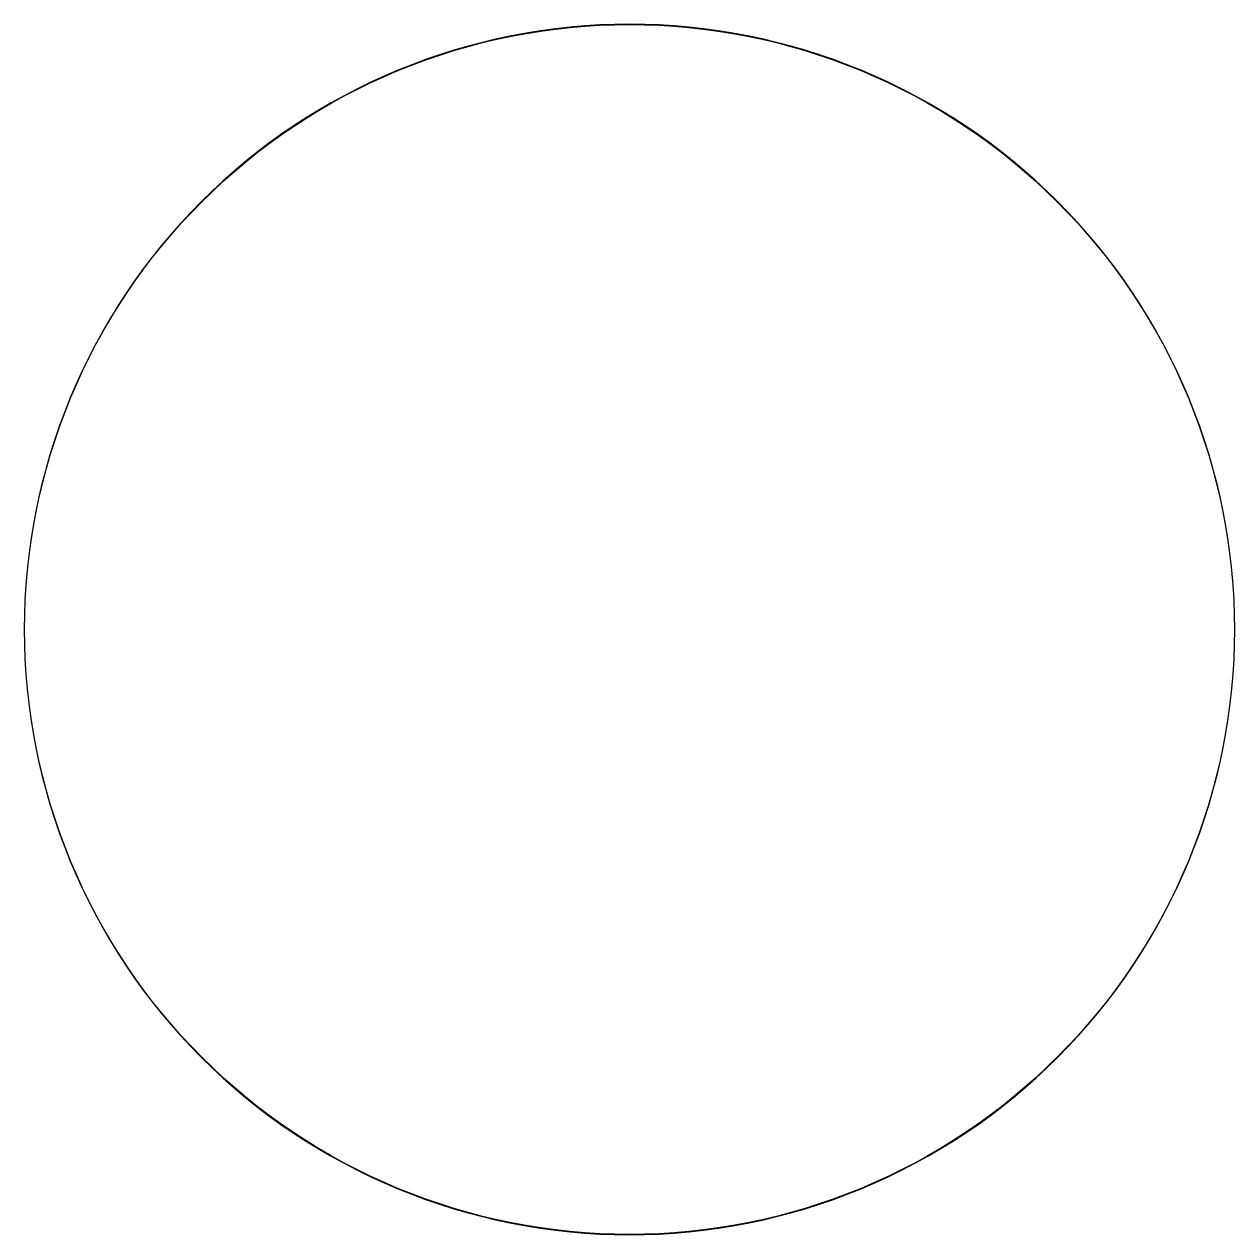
# Model space of a CAD drawing. Extents: x 2 to 124, y 0 to 129.
# Drawn here: x 60.48 to 69.98, y 48.48 to 57.98 of the extents above; entities that cross this region are included whole.
import ezdxf

# ---------------------------------------------------------------- set-up
doc = ezdxf.new("R2010")
doc.units = 0

msp = doc.modelspace()

# ---------------------------------------------------------------- linework, layer by layer
at = {"color": 34, "true_color": 0x008000}
for points in [[(65.1106, 57.97727, 0), (64.99402, 57.97296, 0), (64.87769, 57.96584, 0), (64.76161, 57.95594, 0), (64.64579, 57.94298, 0), (64.53022, 57.92749, 0), (64.52983, 57.92743, 0), (64.41518, 57.90895, 0), (64.41516, 57.90895, 0), (64.41476, 57.90888, 0), (64.30021, 57.88755, 0), (64.18616, 57.86342, 0), (64.07263, 57.83649, 0), (63.95985, 57.80678, 0), (63.84784, 57.77426, 0), (63.73684, 57.73896, 0), (63.6266, 57.70111, 0), (63.51738, 57.66047, 0), (63.40892, 57.61704, 0), (63.30199, 57.57132, 0), (63.19582, 57.5228, 0), (63.09117, 57.4715, 0), (63.09082, 57.47132, 0), (62.98718, 57.41772, 0), (62.88508, 57.36133, 0), (62.78449, 57.30266, 0), (62.68518, 57.2417, 0), (62.58739, 57.17795, 0), (62.49138, 57.11216, 0), (62.39689, 57.04383, 0), (62.30418, 56.97322, 0), (62.21299, 56.90032, 0), (62.12384, 56.82539, 0), (62.03646, 56.74818, 0), (61.95112, 56.66868, 0), (61.95096, 56.66852, 0), (61.86755, 56.5874, 0), (61.86727, 56.58712, 0), (61.78599, 56.50355, 0), (61.70649, 56.41821, 0), (61.62927, 56.33083, 0), (61.55434, 56.24168, 0), (61.48145, 56.15049, 0), (61.41083, 56.05778, 0), (61.34251, 55.96329, 0), (61.27672, 55.86728, 0), (61.21297, 55.76949, 0), (61.15201, 55.67018, 0), (61.09333, 55.56959, 0), (61.03695, 55.46748, 0), (61.03677, 55.46713, 0), (60.98335, 55.36385, 0), (60.98317, 55.3635, 0), (60.93186, 55.25885, 0), (60.88335, 55.15268, 0), (60.83763, 55.04574, 0), (60.7942, 54.93729, 0), (60.75356, 54.82807, 0), (60.71571, 54.71783, 0), (60.6804, 54.60683, 0), (60.64789, 54.49482, 0), (60.61817, 54.38204, 0), (60.59125, 54.2685, 0), (60.56712, 54.15446, 0), (60.54578, 54.0399, 0), (60.54572, 54.03951, 0), (60.52724, 53.92484, 0), (60.52718, 53.92445, 0), (60.51169, 53.80888, 0), (60.49873, 53.69306, 0), (60.48883, 53.57698, 0), (60.48171, 53.46065, 0), (60.48171, 53.46064, 0), (60.4774, 53.34406, 0), (60.47587, 53.22747, 0), (60.4774, 53.11089, 0), (60.48171, 52.9943, 0), (60.48883, 52.87797, 0), (60.49873, 52.76189, 0), (60.51169, 52.64607, 0), (60.52718, 52.5305, 0), (60.52724, 52.5301, 0), (60.54578, 52.41504, 0), (60.56712, 52.30049, 0), (60.59125, 52.18644, 0), (60.61817, 52.0729, 0), (60.64789, 51.96013, 0), (60.6804, 51.84811, 0), (60.71571, 51.73712, 0), (60.75356, 51.62688, 0), (60.7942, 51.51766, 0), (60.83763, 51.4092, 0), (60.88335, 51.30227, 0), (60.93186, 51.1961, 0), (60.93204, 51.19574, 0), (60.98317, 51.09145, 0), (60.98335, 51.09109, 0), (61.03695, 50.98746, 0), (61.09333, 50.88535, 0), (61.15201, 50.78477, 0), (61.21297, 50.68546, 0), (61.27672, 50.58767, 0), (61.34251, 50.49165, 0), (61.41083, 50.39717, 0), (61.48145, 50.30446, 0), (61.55434, 50.21327, 0), (61.62927, 50.12412, 0), (61.70649, 50.03674, 0), (61.78599, 49.9514, 0), (61.86727, 49.86783, 0), (61.86755, 49.86755, 0), (61.95112, 49.78627, 0), (62.03646, 49.70677, 0), (62.12384, 49.62955, 0), (62.21299, 49.55462, 0), (62.30418, 49.48172, 0), (62.39689, 49.41111, 0), (62.49138, 49.34279, 0), (62.58739, 49.277, 0), (62.68518, 49.21325, 0), (62.78449, 49.15229, 0), (62.88508, 49.09361, 0), (62.98718, 49.03722, 0), (63.09082, 48.98363, 0), (63.09117, 48.98345, 0), (63.19582, 48.93214, 0), (63.30199, 48.88363, 0), (63.40892, 48.83791, 0), (63.51738, 48.79447, 0), (63.6266, 48.75383, 0), (63.73684, 48.71599, 0), (63.84784, 48.68068, 0), (63.95985, 48.64817, 0), (64.07263, 48.61845, 0), (64.18616, 48.59153, 0), (64.30021, 48.5674, 0), (64.41476, 48.54606, 0), (64.52983, 48.52752, 0), (64.53022, 48.52746, 0), (64.64579, 48.51196, 0), (64.76161, 48.49901, 0), (64.87769, 48.4891, 0), (64.99402, 48.48199, 0), (65.1106, 48.47767, 0), (65.2272, 48.47615, 0), (65.34377, 48.47767, 0), (65.46037, 48.48199, 0), (65.5767, 48.4891, 0), (65.69278, 48.49901, 0), (65.8086, 48.51196, 0), (65.92417, 48.52746, 0), (65.92456, 48.52752, 0), (66.03963, 48.54606, 0), (66.15418, 48.5674, 0), (66.26823, 48.59153, 0), (66.38176, 48.61845, 0), (66.49454, 48.64817, 0), (66.60655, 48.68068, 0), (66.71755, 48.71599, 0), (66.82778, 48.75383, 0), (66.93701, 48.79447, 0), (67.04546, 48.83791, 0), (67.1524, 48.88363, 0), (67.25857, 48.93214, 0), (67.36322, 48.98345, 0), (67.36357, 48.98363, 0), (67.4672, 49.03722, 0), (67.56931, 49.09361, 0), (67.6699, 49.15229, 0), (67.76921, 49.21325, 0), (67.867, 49.277, 0), (67.96301, 49.34279, 0), (68.0575, 49.41111, 0), (68.15021, 49.48172, 0), (68.2414, 49.55462, 0), (68.33055, 49.62955, 0), (68.41793, 49.70677, 0), (68.50327, 49.78627, 0), (68.58683, 49.86755, 0), (68.58712, 49.86783, 0), (68.6684, 49.9514, 0), (68.7479, 50.03674, 0), (68.82512, 50.12412, 0), (68.90004, 50.21327, 0), (68.97293, 50.30446, 0), (69.04356, 50.39717, 0), (69.11188, 50.49165, 0), (69.17767, 50.58767, 0), (69.24142, 50.68546, 0), (69.30238, 50.78477, 0), (69.36105, 50.88535, 0), (69.41744, 50.98746, 0), (69.47104, 51.09109, 0), (69.47122, 51.09145, 0), (69.52235, 51.19574, 0), (69.52253, 51.1961, 0), (69.57104, 51.30227, 0), (69.61676, 51.4092, 0), (69.66019, 51.51766, 0), (69.70083, 51.62688, 0), (69.73868, 51.73712, 0), (69.77399, 51.84811, 0), (69.8065, 51.96013, 0), (69.83622, 52.0729, 0), (69.86314, 52.18644, 0), (69.88727, 52.30049, 0), (69.90861, 52.41504, 0), (69.92715, 52.5301, 0), (69.92721, 52.5305, 0), (69.94271, 52.64607, 0), (69.95565, 52.76189, 0), (69.96557, 52.87797, 0), (69.97268, 52.9943, 0), (69.977, 53.11089, 0), (69.97852, 53.22747, 0), (69.977, 53.34406, 0), (69.97268, 53.46064, 0), (69.97268, 53.46065, 0), (69.96557, 53.57698, 0), (69.95565, 53.69306, 0), (69.94271, 53.80888, 0), (69.92721, 53.92445, 0), (69.92715, 53.92484, 0), (69.90867, 54.03951, 0), (69.90861, 54.0399, 0), (69.88727, 54.15446, 0), (69.86314, 54.2685, 0), (69.83622, 54.38204, 0), (69.8065, 54.49482, 0), (69.77399, 54.60683, 0), (69.73868, 54.71783, 0), (69.70083, 54.82807, 0), (69.66019, 54.93729, 0), (69.61676, 55.04574, 0), (69.57104, 55.15268, 0), (69.52253, 55.25885, 0), (69.47122, 55.3635, 0), (69.47104, 55.36385, 0), (69.41762, 55.46713, 0), (69.41744, 55.46748, 0), (69.36105, 55.56959, 0), (69.30238, 55.67018, 0), (69.24142, 55.76949, 0), (69.17767, 55.86728, 0), (69.11188, 55.96329, 0), (69.04356, 56.05778, 0), (68.97293, 56.15049, 0), (68.90004, 56.24168, 0), (68.82512, 56.33083, 0), (68.7479, 56.41821, 0), (68.6684, 56.50355, 0), (68.58712, 56.58712, 0), (68.58683, 56.5874, 0), (68.50343, 56.66852, 0), (68.50327, 56.66868, 0), (68.41793, 56.74818, 0), (68.33055, 56.82539, 0), (68.2414, 56.90032, 0), (68.15021, 56.97322, 0), (68.0575, 57.04383, 0), (67.96301, 57.11216, 0), (67.867, 57.17795, 0), (67.76921, 57.2417, 0), (67.6699, 57.30266, 0), (67.56931, 57.36133, 0), (67.4672, 57.41772, 0), (67.36357, 57.47132, 0), (67.36322, 57.4715, 0), (67.25857, 57.5228, 0), (67.1524, 57.57132, 0), (67.04546, 57.61704, 0), (66.93701, 57.66047, 0), (66.82778, 57.70111, 0), (66.71755, 57.73896, 0), (66.60655, 57.77426, 0), (66.49454, 57.80678, 0), (66.38176, 57.83649, 0), (66.26823, 57.86342, 0), (66.15418, 57.88755, 0), (66.03963, 57.90888, 0), (66.03923, 57.90895, 0), (66.03921, 57.90895, 0), (65.92456, 57.92743, 0), (65.92417, 57.92749, 0), (65.8086, 57.94298, 0), (65.69278, 57.95594, 0), (65.5767, 57.96584, 0), (65.46037, 57.97296, 0), (65.34377, 57.97727, 0), (65.2272, 57.9788, 0), (65.1106, 57.97727, 0)], [(65.46037, 48.48453, 0), (65.34377, 48.48021, 0), (65.2272, 48.47869, 0), (65.1106, 48.48021, 0), (64.99402, 48.48453, 0), (64.87769, 48.49164, 0), (64.76161, 48.50155, 0), (64.64579, 48.5145, 0), (64.53022, 48.53, 0), (64.53019, 48.53, 0), (64.41555, 48.54848, 0), (64.301, 48.56981, 0), (64.18695, 48.59394, 0), (64.07341, 48.62087, 0), (63.96064, 48.65058, 0), (63.84862, 48.6831, 0), (63.73762, 48.7184, 0), (63.62739, 48.75625, 0), (63.51817, 48.79689, 0), (63.40971, 48.84032, 0), (63.30278, 48.88604, 0), (63.1966, 48.93456, 0), (63.092, 48.98584, 0), (62.98868, 49.03928, 0), (62.88657, 49.09567, 0), (62.78599, 49.15434, 0), (62.68667, 49.2153, 0), (62.58888, 49.27905, 0), (62.49287, 49.34484, 0), (62.39838, 49.41317, 0), (62.30567, 49.48378, 0), (62.21449, 49.55668, 0), (62.12533, 49.63161, 0), (62.03796, 49.70882, 0), (61.95261, 49.78832, 0), (61.86919, 49.86946, 0), (61.78805, 49.95289, 0), (61.70854, 50.03823, 0), (61.63133, 50.12561, 0), (61.5564, 50.21476, 0), (61.4835, 50.30595, 0), (61.41289, 50.39866, 0), (61.34456, 50.49315, 0), (61.27878, 50.58916, 0), (61.21502, 50.68695, 0), (61.15406, 50.78626, 0), (61.09539, 50.88685, 0), (61.039, 50.98896, 0), (60.98548, 51.09246, 0), (60.93428, 51.19688, 0), (60.88576, 51.30305, 0), (60.84004, 51.40999, 0), (60.79661, 51.51845, 0), (60.75597, 51.62767, 0), (60.71812, 51.7379, 0), (60.68282, 51.8489, 0), (60.65031, 51.96091, 0), (60.62059, 52.07369, 0), (60.59366, 52.18723, 0), (60.56953, 52.30127, 0), (60.5482, 52.41583, 0), (60.52972, 52.5305, 0), (60.51423, 52.64607, 0), (60.50127, 52.76189, 0), (60.49137, 52.87797, 0), (60.48425, 52.9943, 0), (60.47994, 53.11089, 0), (60.47841, 53.22747, 0), (60.47994, 53.34406, 0), (60.48425, 53.46064, 0), (60.48425, 53.46065, 0), (60.49137, 53.57698, 0), (60.50127, 53.69306, 0), (60.51423, 53.80888, 0), (60.52971, 53.92435, 0), (60.5482, 54.03912, 0), (60.56953, 54.15367, 0), (60.59366, 54.26772, 0), (60.62059, 54.38126, 0), (60.65031, 54.49403, 0), (60.68282, 54.60605, 0), (60.71812, 54.71704, 0), (60.75597, 54.82728, 0), (60.79661, 54.9365, 0), (60.84004, 55.04496, 0), (60.88576, 55.15189, 0), (60.93428, 55.25806, 0), (60.98557, 55.36267, 0), (61.039, 55.46599, 0), (61.09539, 55.5681, 0), (61.15406, 55.66868, 0), (61.21502, 55.768, 0), (61.27878, 55.86579, 0), (61.34456, 55.9618, 0), (61.41289, 56.05629, 0), (61.4835, 56.149, 0), (61.55639, 56.24017, 0), (61.5564, 56.24018, 0), (61.63133, 56.32934, 0), (61.70854, 56.41671, 0), (61.78805, 56.50206, 0), (61.86919, 56.58548, 0), (61.95261, 56.66662, 0), (62.03796, 56.74612, 0), (62.12533, 56.82334, 0), (62.21449, 56.89827, 0), (62.30567, 56.97117, 0), (62.39838, 57.04178, 0), (62.49287, 57.11011, 0), (62.58888, 57.17589, 0), (62.68667, 57.23965, 0), (62.78599, 57.30061, 0), (62.88657, 57.35928, 0), (62.98868, 57.41567, 0), (63.09196, 57.46908, 0), (63.1966, 57.52039, 0), (63.30278, 57.5689, 0), (63.40971, 57.61462, 0), (63.51817, 57.65806, 0), (63.62739, 57.6987, 0), (63.73762, 57.73654, 0), (63.84862, 57.77185, 0), (63.96064, 57.80436, 0), (64.07341, 57.83408, 0), (64.18695, 57.861, 0), (64.301, 57.88513, 0), (64.41555, 57.90647, 0), (64.53032, 57.92496, 0), (64.64579, 57.94044, 0), (64.76161, 57.9534, 0), (64.87769, 57.9633, 0), (64.99402, 57.97042, 0), (65.1106, 57.97473, 0), (65.2272, 57.97626, 0), (65.34377, 57.97473, 0), (65.46037, 57.97042, 0), (65.5767, 57.9633, 0), (65.69278, 57.9534, 0), (65.8086, 57.94044, 0), (65.92401, 57.92497, 0), (66.03883, 57.90647, 0), (66.15339, 57.88513, 0), (66.26743, 57.861, 0), (66.38097, 57.83408, 0), (66.49375, 57.80436, 0), (66.60577, 57.77185, 0), (66.71677, 57.73654, 0), (66.827, 57.6987, 0), (66.93622, 57.65806, 0), (67.04468, 57.61462, 0), (67.15161, 57.5689, 0), (67.25779, 57.52039, 0), (67.36243, 57.46908, 0), (67.46571, 57.41567, 0), (67.56782, 57.35928, 0), (67.6684, 57.30061, 0), (67.76772, 57.23965, 0), (67.86551, 57.17589, 0), (67.96151, 57.11011, 0), (68.05601, 57.04178, 0), (68.14872, 56.97117, 0), (68.2399, 56.89827, 0), (68.32906, 56.82334, 0), (68.41643, 56.74612, 0), (68.50178, 56.66662, 0), (68.5852, 56.58548, 0), (68.66634, 56.50206, 0), (68.74585, 56.41671, 0), (68.82306, 56.32934, 0), (68.89798, 56.24018, 0), (68.89799, 56.24017, 0), (68.97089, 56.149, 0), (69.0415, 56.05629, 0), (69.10983, 55.9618, 0), (69.17561, 55.86579, 0), (69.23936, 55.768, 0), (69.30033, 55.66868, 0), (69.35899, 55.5681, 0), (69.41539, 55.46599, 0), (69.46882, 55.36267, 0), (69.52011, 55.25806, 0), (69.56863, 55.15189, 0), (69.61435, 55.04496, 0), (69.65778, 54.9365, 0), (69.69842, 54.82728, 0), (69.73627, 54.71704, 0), (69.77157, 54.60605, 0), (69.80408, 54.49403, 0), (69.8338, 54.38126, 0), (69.86073, 54.26772, 0), (69.88486, 54.15367, 0), (69.90618, 54.03912, 0), (69.92468, 53.92434, 0), (69.94016, 53.80888, 0), (69.95312, 53.69306, 0), (69.96302, 53.57698, 0), (69.97014, 53.46065, 0), (69.97014, 53.46064, 0), (69.97445, 53.34406, 0), (69.97598, 53.22747, 0), (69.97445, 53.11089, 0), (69.97014, 52.9943, 0), (69.96302, 52.87797, 0), (69.95312, 52.76189, 0), (69.94016, 52.64607, 0), (69.92467, 52.5305, 0), (69.90618, 52.41583, 0), (69.88486, 52.30127, 0), (69.88478, 52.30088, 0), (69.86073, 52.18723, 0), (69.8338, 52.07369, 0), (69.80408, 51.96091, 0), (69.77157, 51.8489, 0), (69.73627, 51.7379, 0), (69.69842, 51.62767, 0), (69.65778, 51.51845, 0), (69.61435, 51.40999, 0), (69.56863, 51.30305, 0), (69.52011, 51.19688, 0), (69.46891, 51.09246, 0), (69.41539, 50.98896, 0), (69.35899, 50.88685, 0), (69.30033, 50.78626, 0), (69.23936, 50.68695, 0), (69.17561, 50.58916, 0), (69.10983, 50.49315, 0), (69.0415, 50.39866, 0), (68.97089, 50.30595, 0), (68.89798, 50.21476, 0), (68.82306, 50.12561, 0), (68.74585, 50.03823, 0), (68.66634, 49.95289, 0), (68.5852, 49.86946, 0), (68.50178, 49.78832, 0), (68.41643, 49.70882, 0), (68.32906, 49.63161, 0), (68.2399, 49.55668, 0), (68.14872, 49.48378, 0), (68.05601, 49.41317, 0), (67.96151, 49.34484, 0), (67.86551, 49.27905, 0), (67.76772, 49.2153, 0), (67.6684, 49.15434, 0), (67.56782, 49.09567, 0), (67.46571, 49.03928, 0), (67.36239, 48.98584, 0), (67.25779, 48.93456, 0), (67.15161, 48.88604, 0), (67.04468, 48.84032, 0), (66.93622, 48.79689, 0), (66.827, 48.75625, 0), (66.71677, 48.7184, 0), (66.60577, 48.6831, 0), (66.49375, 48.65058, 0), (66.38097, 48.62087, 0), (66.26743, 48.59394, 0), (66.15339, 48.56981, 0), (66.03883, 48.54848, 0), (65.92419, 48.53, 0), (65.92417, 48.53, 0), (65.8086, 48.5145, 0), (65.69278, 48.50155, 0), (65.5767, 48.49164, 0), (65.46037, 48.48453, 0)]]:
    msp.add_polyline3d(points, close=True, dxfattribs=at)

doc.saveas('drawing.dxf')
